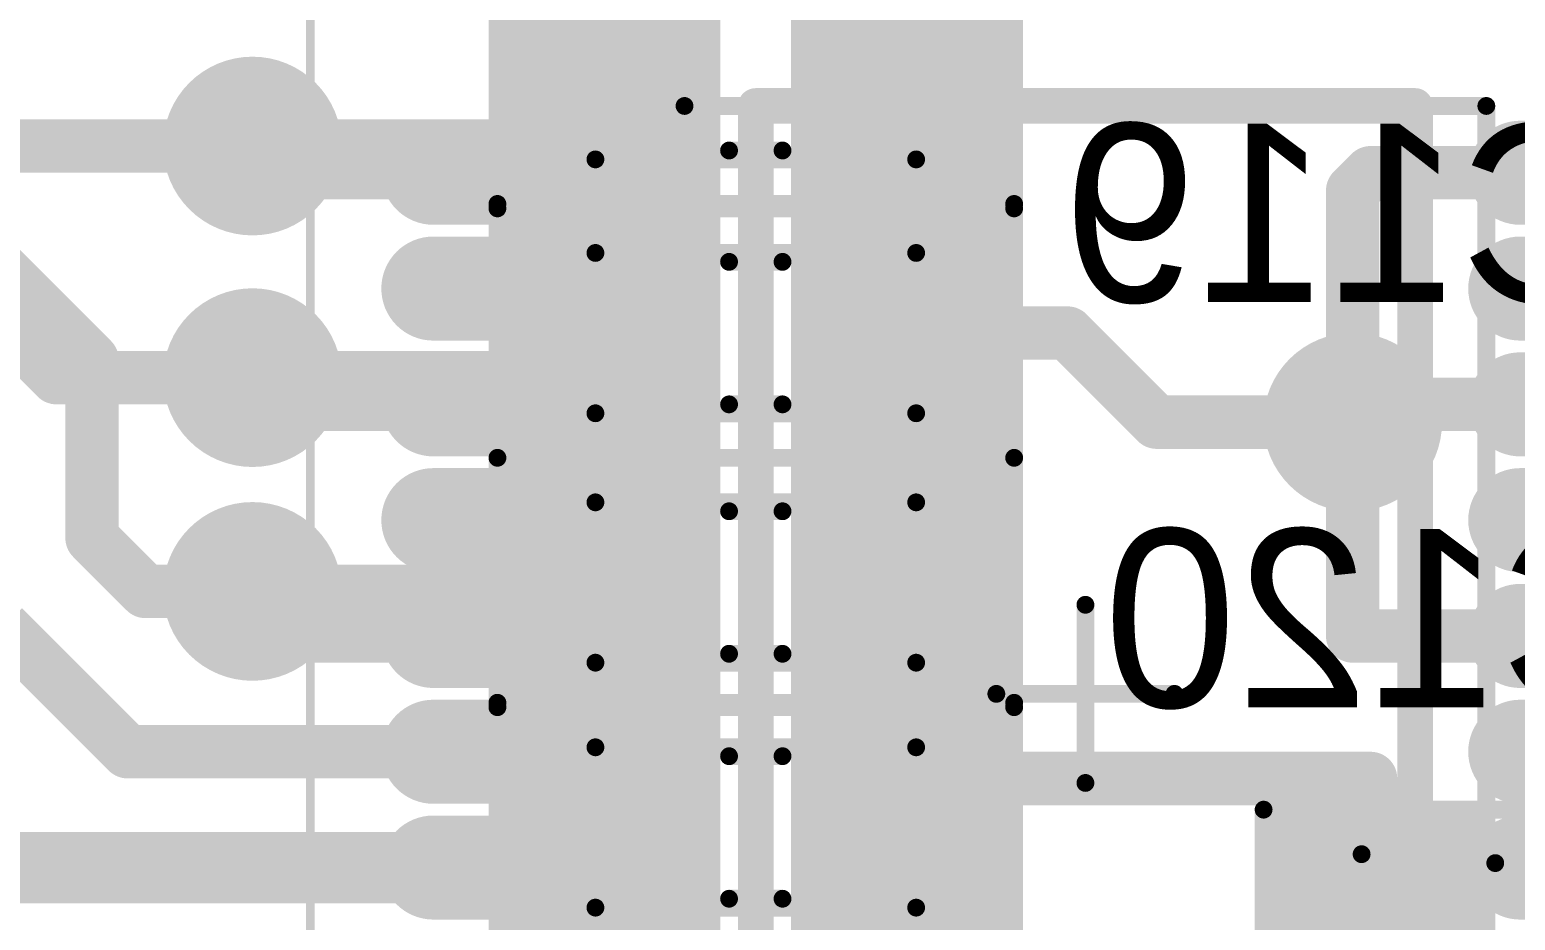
# Model space of a CAD drawing. Header units: millimetres. Extents: x 29 to 180, y 30 to 200.
# Drawn here: x 157.25 to 165.59, y 74.65 to 79.65 of the extents above; entities that cross this region are included whole.
import ezdxf

# ---------------------------------------------------------------- set-up
doc = ezdxf.new("R2010")
doc.units = ezdxf.units.MM
for name, color, linetype in [('BottomLayer', 5, 'Continuous'), ('BottomOverlay', 54, 'Continuous'), ('BottomPaste', 16, 'Continuous'), ('BottomSolder', 6, 'Continuous'), ('Mechanical13', 56, 'Continuous'), ('Mechanical15', 56, 'Continuous'), ('MultiLayer', 9, 'Continuous'), ('TopLayer', 1, 'Continuous'), ('TopOverlay', 2, 'Continuous'), ('TopPaste', 8, 'Continuous'), ('TopSolder', 216, 'Continuous'), ('ViaHoleLayer', 16, 'Continuous')]:
    doc.layers.add(name, color=color, linetype=linetype)

# ---------------------------------------------------------------- blocks, each defined once
blk = doc.blocks.new('SMD_C_0603_B_313')
at = {"layer": 'BottomLayer'}
for points in [[(-1.29999994, 0.5499989), (-1.29999994, -0.5499989), (-0.30000194, 0.5499989), (-0.30000194, -0.5499989)], [(0.2999994, 0.5499989), (0.2999994, -0.5499989), (1.2999974, 0.5499989), (1.2999974, -0.5499989)]]:
    blk.add_solid(points, dxfattribs=at)
at = {"layer": 'BottomOverlay', "const_width": 0.0999998}
for points in [[(-1.44999964, 0.7000011399999999), (-1.44999964, -0.7000011399999999)], [(1.44999964, 0.7000011399999999), (-1.44999964, 0.7000011399999999)], [(1.44999964, 0.7000011399999999), (1.44999964, -0.7000011399999999)], [(0.1499997, 0.40000174), (-0.1499997, 0.40000174)], [(0.1499997, -0.3999992), (-0.1499997, -0.3999992)], [(1.44999964, -0.7000011399999999), (-1.44999964, -0.7000011399999999)]]:
    blk.add_lwpolyline(points, dxfattribs=at)
at = {"layer": 'BottomOverlay', "const_width": 0.0499999}
for points in [[(-1.47499832, 0.7000011399999999, 1), (-1.42500096, 0.7000011399999999, 1)], [(-1.47499832, 0.7000011399999999, 1), (-1.42500096, 0.7000011399999999, 1)], [(1.42500096, 0.7000011399999999, 1), (1.47499832, 0.7000011399999999, 1)], [(1.42500096, 0.7000011399999999, 1), (1.47499832, 0.7000011399999999, 1)], [(-0.17499838, 0.40000174, 1), (-0.12500102, 0.40000174, 1)], [(0.12500102, 0.40000174, 1), (0.17499838, 0.40000174, 1)], [(-0.17499838, -0.3999992, 1), (-0.12500102, -0.3999992, 1)], [(0.12500102, -0.3999992, 1), (0.17499838, -0.3999992, 1)], [(-1.47499832, -0.7000011399999999, 1), (-1.42500096, -0.7000011399999999, 1)], [(-1.47499832, -0.7000011399999999, 1), (-1.42500096, -0.7000011399999999, 1)], [(1.42500096, -0.7000011399999999, 1), (1.47499832, -0.7000011399999999, 1)], [(1.42500096, -0.7000011399999999, 1), (1.47499832, -0.7000011399999999, 1)]]:
    blk.add_lwpolyline(points, format="xyb", close=True, dxfattribs=at)
at = {"layer": 'BottomPaste'}
for points in [[(-1.29999994, 0.5499989), (-1.29999994, -0.5499989), (-0.30000194, 0.5499989), (-0.30000194, -0.5499989)], [(0.2999994, 0.5499989), (0.2999994, -0.5499989), (1.2999974, 0.5499989), (1.2999974, -0.5499989)]]:
    blk.add_solid(points, dxfattribs=at)
at = {"layer": 'BottomSolder'}
for points in [[(-1.40159994, 0.6515989), (-1.40159994, -0.6515989), (-0.19840194, 0.6515989), (-0.19840194, -0.6515989)], [(0.1983994, 0.6515989), (0.1983994, -0.6515989), (1.4015974, 0.6515989), (1.4015974, -0.6515989)]]:
    blk.add_solid(points, dxfattribs=at)
at = {"layer": 'Mechanical13', "const_width": 0.0999998}
for points in [[(-0.90000074, 0.45000164), (-0.90000074, -0.4499991)], [(0.8999982, 0.45000164), (-0.90000074, 0.45000164)], [(0.8999982, 0.45000164), (0.8999982, -0.4499991)], [(0.8999982, -0.4499991), (-0.90000074, -0.4499991)]]:
    blk.add_lwpolyline(points, dxfattribs=at)
at = {"layer": 'Mechanical13', "const_width": 0.0499999}
for points in [[(-0.9249994199999999, 0.45000164, 1), (-0.8750020599999999, 0.45000164, 1)], [(-0.9249994199999999, 0.45000164, 1), (-0.8750020599999999, 0.45000164, 1)], [(0.8749995199999999, 0.45000164, 1), (0.9249968799999999, 0.45000164, 1)], [(0.8749995199999999, 0.45000164, 1), (0.9249968799999999, 0.45000164, 1)], [(-0.9249994199999999, -0.4499991, 1), (-0.8750020599999999, -0.4499991, 1)], [(-0.9249994199999999, -0.4499991, 1), (-0.8750020599999999, -0.4499991, 1)], [(0.8749995199999999, -0.4499991, 1), (0.9249968799999999, -0.4499991, 1)], [(0.8749995199999999, -0.4499991, 1), (0.9249968799999999, -0.4499991, 1)]]:
    blk.add_lwpolyline(points, format="xyb", close=True, dxfattribs=at)
at = {"layer": 'Mechanical15', "const_width": 0.0499999}
for points in [[(-1.47500086, 0.7000011399999999), (-1.47500086, -0.7000011399999999)], [(1.44999964, 0.7000011399999999), (-1.47500086, 0.7000011399999999)], [(1.44999964, 0.7000011399999999), (1.44999964, -0.7000011399999999)], [(1.44999964, -0.7000011399999999), (-1.47500086, -0.7000011399999999)]]:
    blk.add_lwpolyline(points, dxfattribs=at)
at = {"layer": 'Mechanical15', "const_width": 0.02499868}
for points in [[(-1.4875002, 0.7000011399999999, 1), (-1.46250152, 0.7000011399999999, 1)], [(-1.4875002, 0.7000011399999999, 1), (-1.46250152, 0.7000011399999999, 1)], [(1.4375003, 0.7000011399999999, 1), (1.46249898, 0.7000011399999999, 1)], [(1.4375003, 0.7000011399999999, 1), (1.46249898, 0.7000011399999999, 1)], [(-1.4875002, -0.7000011399999999, 1), (-1.46250152, -0.7000011399999999, 1)], [(-1.4875002, -0.7000011399999999, 1), (-1.46250152, -0.7000011399999999, 1)], [(1.4375003, -0.7000011399999999, 1), (1.46249898, -0.7000011399999999, 1)], [(1.4375003, -0.7000011399999999, 1), (1.46249898, -0.7000011399999999, 1)]]:
    blk.add_lwpolyline(points, format="xyb", close=True, dxfattribs=at)
blk = doc.blocks.new('SMD_C_0603_B_315')
at = {"layer": 'BottomLayer'}
for points in [[(-1.29999994, 0.5499989), (-1.29999994, -0.5499989), (-0.30000194, 0.5499989), (-0.30000194, -0.5499989)], [(0.2999994, 0.5499989), (0.2999994, -0.5499989), (1.2999974, 0.5499989), (1.2999974, -0.5499989)]]:
    blk.add_solid(points, dxfattribs=at)
at = {"layer": 'BottomOverlay', "const_width": 0.0999998}
for points in [[(-1.44999964, -0.7000011399999999), (-1.44999964, 0.7000011399999999)], [(-1.44999964, 0.7000011399999999), (1.44999964, 0.7000011399999999)], [(1.44999964, -0.7000011399999999), (1.44999964, 0.7000011399999999)], [(-0.1499997, 0.40000174), (0.1499997, 0.40000174)], [(-0.1499997, -0.3999992), (0.1499997, -0.3999992)], [(-1.44999964, -0.7000011399999999), (1.44999964, -0.7000011399999999)]]:
    blk.add_lwpolyline(points, dxfattribs=at)
at = {"layer": 'BottomOverlay', "const_width": 0.0499999}
for points in [[(-1.47499832, 0.7000011399999999, 1), (-1.42500096, 0.7000011399999999, 1)], [(-1.47499832, 0.7000011399999999, 1), (-1.42500096, 0.7000011399999999, 1)], [(1.42500096, 0.7000011399999999, 1), (1.47499832, 0.7000011399999999, 1)], [(1.42500096, 0.7000011399999999, 1), (1.47499832, 0.7000011399999999, 1)], [(-0.17499838, 0.40000174, 1), (-0.12500102, 0.40000174, 1)], [(0.12500102, 0.40000174, 1), (0.17499838, 0.40000174, 1)], [(-0.17499838, -0.3999992, 1), (-0.12500102, -0.3999992, 1)], [(0.12500102, -0.3999992, 1), (0.17499838, -0.3999992, 1)], [(-1.47499832, -0.7000011399999999, 1), (-1.42500096, -0.7000011399999999, 1)], [(-1.47499832, -0.7000011399999999, 1), (-1.42500096, -0.7000011399999999, 1)], [(1.42500096, -0.7000011399999999, 1), (1.47499832, -0.7000011399999999, 1)], [(1.42500096, -0.7000011399999999, 1), (1.47499832, -0.7000011399999999, 1)]]:
    blk.add_lwpolyline(points, format="xyb", close=True, dxfattribs=at)
at = {"layer": 'BottomPaste'}
for points in [[(-1.29999994, 0.5499989), (-1.29999994, -0.5499989), (-0.30000194, 0.5499989), (-0.30000194, -0.5499989)], [(0.2999994, 0.5499989), (0.2999994, -0.5499989), (1.2999974, 0.5499989), (1.2999974, -0.5499989)]]:
    blk.add_solid(points, dxfattribs=at)
at = {"layer": 'BottomSolder'}
for points in [[(-1.40159994, 0.6515989), (-1.40159994, -0.6515989), (-0.19840194, 0.6515989), (-0.19840194, -0.6515989)], [(0.1983994, 0.6515989), (0.1983994, -0.6515989), (1.4015974, 0.6515989), (1.4015974, -0.6515989)]]:
    blk.add_solid(points, dxfattribs=at)
at = {"layer": 'Mechanical13', "const_width": 0.0999998}
for points in [[(-0.90000074, -0.4499991), (-0.90000074, 0.45000164)], [(-0.90000074, 0.45000164), (0.8999982, 0.45000164)], [(0.8999982, -0.4499991), (0.8999982, 0.45000164)], [(-0.90000074, -0.4499991), (0.8999982, -0.4499991)]]:
    blk.add_lwpolyline(points, dxfattribs=at)
at = {"layer": 'Mechanical13', "const_width": 0.0499999}
for points in [[(-0.9249994199999999, 0.45000164, 1), (-0.8750020599999999, 0.45000164, 1)], [(-0.9249994199999999, 0.45000164, 1), (-0.8750020599999999, 0.45000164, 1)], [(0.8749995199999999, 0.45000164, 1), (0.9249968799999999, 0.45000164, 1)], [(0.8749995199999999, 0.45000164, 1), (0.9249968799999999, 0.45000164, 1)], [(-0.9249994199999999, -0.4499991, 1), (-0.8750020599999999, -0.4499991, 1)], [(-0.9249994199999999, -0.4499991, 1), (-0.8750020599999999, -0.4499991, 1)], [(0.8749995199999999, -0.4499991, 1), (0.9249968799999999, -0.4499991, 1)], [(0.8749995199999999, -0.4499991, 1), (0.9249968799999999, -0.4499991, 1)]]:
    blk.add_lwpolyline(points, format="xyb", close=True, dxfattribs=at)
at = {"layer": 'Mechanical15', "const_width": 0.0499999}
for points in [[(-1.47500086, -0.7000011399999999), (-1.47500086, 0.7000011399999999)], [(-1.47500086, 0.7000011399999999), (1.44999964, 0.7000011399999999)], [(1.44999964, -0.7000011399999999), (1.44999964, 0.7000011399999999)], [(-1.47500086, -0.7000011399999999), (1.44999964, -0.7000011399999999)]]:
    blk.add_lwpolyline(points, dxfattribs=at)
at = {"layer": 'Mechanical15', "const_width": 0.02499868}
for points in [[(-1.4875002, 0.7000011399999999, 1), (-1.46250152, 0.7000011399999999, 1)], [(-1.4875002, 0.7000011399999999, 1), (-1.46250152, 0.7000011399999999, 1)], [(1.4375003, 0.7000011399999999, 1), (1.46249898, 0.7000011399999999, 1)], [(1.4375003, 0.7000011399999999, 1), (1.46249898, 0.7000011399999999, 1)], [(-1.4875002, -0.7000011399999999, 1), (-1.46250152, -0.7000011399999999, 1)], [(-1.4875002, -0.7000011399999999, 1), (-1.46250152, -0.7000011399999999, 1)], [(1.4375003, -0.7000011399999999, 1), (1.46249898, -0.7000011399999999, 1)], [(1.4375003, -0.7000011399999999, 1), (1.46249898, -0.7000011399999999, 1)]]:
    blk.add_lwpolyline(points, format="xyb", close=True, dxfattribs=at)
blk = doc.blocks.new('SMD_C_0603_B_316')
at = {"layer": 'BottomLayer'}
for points in [[(-1.29999994, 0.5499989), (-1.29999994, -0.5499989), (-0.30000194, 0.5499989), (-0.30000194, -0.5499989)], [(0.2999994, 0.5499989), (0.2999994, -0.5499989), (1.2999974, 0.5499989), (1.2999974, -0.5499989)]]:
    blk.add_solid(points, dxfattribs=at)
at = {"layer": 'BottomOverlay', "const_width": 0.0999998}
for points in [[(-1.44999964, -0.7000011399999999), (-1.44999964, 0.7000011399999999)], [(-1.44999964, 0.7000011399999999), (1.44999964, 0.7000011399999999)], [(1.44999964, -0.7000011399999999), (1.44999964, 0.7000011399999999)], [(-0.1499997, 0.40000174), (0.1499997, 0.40000174)], [(-0.1499997, -0.3999992), (0.1499997, -0.3999992)], [(-1.44999964, -0.7000011399999999), (1.44999964, -0.7000011399999999)]]:
    blk.add_lwpolyline(points, dxfattribs=at)
at = {"layer": 'BottomOverlay', "const_width": 0.0499999}
for points in [[(-1.47499832, 0.7000011399999999, 1), (-1.42500096, 0.7000011399999999, 1)], [(-1.47499832, 0.7000011399999999, 1), (-1.42500096, 0.7000011399999999, 1)], [(1.42500096, 0.7000011399999999, 1), (1.47499832, 0.7000011399999999, 1)], [(1.42500096, 0.7000011399999999, 1), (1.47499832, 0.7000011399999999, 1)], [(-0.17499838, 0.40000174, 1), (-0.12500102, 0.40000174, 1)], [(0.12500102, 0.40000174, 1), (0.17499838, 0.40000174, 1)], [(-0.17499838, -0.3999992, 1), (-0.12500102, -0.3999992, 1)], [(0.12500102, -0.3999992, 1), (0.17499838, -0.3999992, 1)], [(-1.47499832, -0.7000011399999999, 1), (-1.42500096, -0.7000011399999999, 1)], [(-1.47499832, -0.7000011399999999, 1), (-1.42500096, -0.7000011399999999, 1)], [(1.42500096, -0.7000011399999999, 1), (1.47499832, -0.7000011399999999, 1)], [(1.42500096, -0.7000011399999999, 1), (1.47499832, -0.7000011399999999, 1)]]:
    blk.add_lwpolyline(points, format="xyb", close=True, dxfattribs=at)
at = {"layer": 'BottomPaste'}
for points in [[(-1.29999994, 0.5499989), (-1.29999994, -0.5499989), (-0.30000194, 0.5499989), (-0.30000194, -0.5499989)], [(0.2999994, 0.5499989), (0.2999994, -0.5499989), (1.2999974, 0.5499989), (1.2999974, -0.5499989)]]:
    blk.add_solid(points, dxfattribs=at)
at = {"layer": 'BottomSolder'}
for points in [[(-1.40159994, 0.6515989), (-1.40159994, -0.6515989), (-0.19840194, 0.6515989), (-0.19840194, -0.6515989)], [(0.1983994, 0.6515989), (0.1983994, -0.6515989), (1.4015974, 0.6515989), (1.4015974, -0.6515989)]]:
    blk.add_solid(points, dxfattribs=at)
at = {"layer": 'Mechanical13', "const_width": 0.0999998}
for points in [[(-0.90000074, -0.4499991), (-0.90000074, 0.45000164)], [(-0.90000074, 0.45000164), (0.8999982, 0.45000164)], [(0.8999982, -0.4499991), (0.8999982, 0.45000164)], [(-0.90000074, -0.4499991), (0.8999982, -0.4499991)]]:
    blk.add_lwpolyline(points, dxfattribs=at)
at = {"layer": 'Mechanical13', "const_width": 0.0499999}
for points in [[(-0.9249994199999999, 0.45000164, 1), (-0.8750020599999999, 0.45000164, 1)], [(-0.9249994199999999, 0.45000164, 1), (-0.8750020599999999, 0.45000164, 1)], [(0.8749995199999999, 0.45000164, 1), (0.9249968799999999, 0.45000164, 1)], [(0.8749995199999999, 0.45000164, 1), (0.9249968799999999, 0.45000164, 1)], [(-0.9249994199999999, -0.4499991, 1), (-0.8750020599999999, -0.4499991, 1)], [(-0.9249994199999999, -0.4499991, 1), (-0.8750020599999999, -0.4499991, 1)], [(0.8749995199999999, -0.4499991, 1), (0.9249968799999999, -0.4499991, 1)], [(0.8749995199999999, -0.4499991, 1), (0.9249968799999999, -0.4499991, 1)]]:
    blk.add_lwpolyline(points, format="xyb", close=True, dxfattribs=at)
at = {"layer": 'Mechanical15', "const_width": 0.0499999}
for points in [[(-1.47500086, -0.7000011399999999), (-1.47500086, 0.7000011399999999)], [(-1.47500086, 0.7000011399999999), (1.44999964, 0.7000011399999999)], [(1.44999964, -0.7000011399999999), (1.44999964, 0.7000011399999999)], [(-1.47500086, -0.7000011399999999), (1.44999964, -0.7000011399999999)]]:
    blk.add_lwpolyline(points, dxfattribs=at)
at = {"layer": 'Mechanical15', "const_width": 0.02499868}
for points in [[(-1.4875002, 0.7000011399999999, 1), (-1.46250152, 0.7000011399999999, 1)], [(-1.4875002, 0.7000011399999999, 1), (-1.46250152, 0.7000011399999999, 1)], [(1.4375003, 0.7000011399999999, 1), (1.46249898, 0.7000011399999999, 1)], [(1.4375003, 0.7000011399999999, 1), (1.46249898, 0.7000011399999999, 1)], [(-1.4875002, -0.7000011399999999, 1), (-1.46250152, -0.7000011399999999, 1)], [(-1.4875002, -0.7000011399999999, 1), (-1.46250152, -0.7000011399999999, 1)], [(1.4375003, -0.7000011399999999, 1), (1.46249898, -0.7000011399999999, 1)], [(1.4375003, -0.7000011399999999, 1), (1.46249898, -0.7000011399999999, 1)]]:
    blk.add_lwpolyline(points, format="xyb", close=True, dxfattribs=at)
blk = doc.blocks.new('SMD_C_0603_B_317')
at = {"layer": 'BottomLayer'}
for points in [[(-1.29999994, 0.5499989), (-1.29999994, -0.5499989), (-0.30000194, 0.5499989), (-0.30000194, -0.5499989)], [(0.2999994, 0.5499989), (0.2999994, -0.5499989), (1.2999974, 0.5499989), (1.2999974, -0.5499989)]]:
    blk.add_solid(points, dxfattribs=at)
at = {"layer": 'BottomOverlay', "const_width": 0.0999998}
for points in [[(-1.44999964, -0.7000011399999999), (-1.44999964, 0.7000011399999999)], [(-1.44999964, 0.7000011399999999), (1.44999964, 0.7000011399999999)], [(1.44999964, -0.7000011399999999), (1.44999964, 0.7000011399999999)], [(-0.1499997, 0.40000174), (0.1499997, 0.40000174)], [(-0.1499997, -0.3999992), (0.1499997, -0.3999992)], [(-1.44999964, -0.7000011399999999), (1.44999964, -0.7000011399999999)]]:
    blk.add_lwpolyline(points, dxfattribs=at)
at = {"layer": 'BottomOverlay', "const_width": 0.0499999}
for points in [[(-1.47499832, 0.7000011399999999, 1), (-1.42500096, 0.7000011399999999, 1)], [(-1.47499832, 0.7000011399999999, 1), (-1.42500096, 0.7000011399999999, 1)], [(1.42500096, 0.7000011399999999, 1), (1.47499832, 0.7000011399999999, 1)], [(1.42500096, 0.7000011399999999, 1), (1.47499832, 0.7000011399999999, 1)], [(-0.17499838, 0.40000174, 1), (-0.12500102, 0.40000174, 1)], [(0.12500102, 0.40000174, 1), (0.17499838, 0.40000174, 1)], [(-0.17499838, -0.3999992, 1), (-0.12500102, -0.3999992, 1)], [(0.12500102, -0.3999992, 1), (0.17499838, -0.3999992, 1)], [(-1.47499832, -0.7000011399999999, 1), (-1.42500096, -0.7000011399999999, 1)], [(-1.47499832, -0.7000011399999999, 1), (-1.42500096, -0.7000011399999999, 1)], [(1.42500096, -0.7000011399999999, 1), (1.47499832, -0.7000011399999999, 1)], [(1.42500096, -0.7000011399999999, 1), (1.47499832, -0.7000011399999999, 1)]]:
    blk.add_lwpolyline(points, format="xyb", close=True, dxfattribs=at)
at = {"layer": 'BottomPaste'}
for points in [[(-1.29999994, 0.5499989), (-1.29999994, -0.5499989), (-0.30000194, 0.5499989), (-0.30000194, -0.5499989)], [(0.2999994, 0.5499989), (0.2999994, -0.5499989), (1.2999974, 0.5499989), (1.2999974, -0.5499989)]]:
    blk.add_solid(points, dxfattribs=at)
at = {"layer": 'BottomSolder'}
for points in [[(-1.40159994, 0.6515989), (-1.40159994, -0.6515989), (-0.19840194, 0.6515989), (-0.19840194, -0.6515989)], [(0.1983994, 0.6515989), (0.1983994, -0.6515989), (1.4015974, 0.6515989), (1.4015974, -0.6515989)]]:
    blk.add_solid(points, dxfattribs=at)
at = {"layer": 'Mechanical13', "const_width": 0.0999998}
for points in [[(-0.90000074, -0.4499991), (-0.90000074, 0.45000164)], [(-0.90000074, 0.45000164), (0.8999982, 0.45000164)], [(0.8999982, -0.4499991), (0.8999982, 0.45000164)], [(-0.90000074, -0.4499991), (0.8999982, -0.4499991)]]:
    blk.add_lwpolyline(points, dxfattribs=at)
at = {"layer": 'Mechanical13', "const_width": 0.0499999}
for points in [[(-0.9249994199999999, 0.45000164, 1), (-0.8750020599999999, 0.45000164, 1)], [(-0.9249994199999999, 0.45000164, 1), (-0.8750020599999999, 0.45000164, 1)], [(0.8749995199999999, 0.45000164, 1), (0.9249968799999999, 0.45000164, 1)], [(0.8749995199999999, 0.45000164, 1), (0.9249968799999999, 0.45000164, 1)], [(-0.9249994199999999, -0.4499991, 1), (-0.8750020599999999, -0.4499991, 1)], [(-0.9249994199999999, -0.4499991, 1), (-0.8750020599999999, -0.4499991, 1)], [(0.8749995199999999, -0.4499991, 1), (0.9249968799999999, -0.4499991, 1)], [(0.8749995199999999, -0.4499991, 1), (0.9249968799999999, -0.4499991, 1)]]:
    blk.add_lwpolyline(points, format="xyb", close=True, dxfattribs=at)
at = {"layer": 'Mechanical15', "const_width": 0.0499999}
for points in [[(-1.47500086, -0.7000011399999999), (-1.47500086, 0.7000011399999999)], [(-1.47500086, 0.7000011399999999), (1.44999964, 0.7000011399999999)], [(1.44999964, -0.7000011399999999), (1.44999964, 0.7000011399999999)], [(-1.47500086, -0.7000011399999999), (1.44999964, -0.7000011399999999)]]:
    blk.add_lwpolyline(points, dxfattribs=at)
at = {"layer": 'Mechanical15', "const_width": 0.02499868}
for points in [[(-1.4875002, 0.7000011399999999, 1), (-1.46250152, 0.7000011399999999, 1)], [(-1.4875002, 0.7000011399999999, 1), (-1.46250152, 0.7000011399999999, 1)], [(1.4375003, 0.7000011399999999, 1), (1.46249898, 0.7000011399999999, 1)], [(1.4375003, 0.7000011399999999, 1), (1.46249898, 0.7000011399999999, 1)], [(-1.4875002, -0.7000011399999999, 1), (-1.46250152, -0.7000011399999999, 1)], [(-1.4875002, -0.7000011399999999, 1), (-1.46250152, -0.7000011399999999, 1)], [(1.4375003, -0.7000011399999999, 1), (1.46249898, -0.7000011399999999, 1)], [(1.4375003, -0.7000011399999999, 1), (1.46249898, -0.7000011399999999, 1)]]:
    blk.add_lwpolyline(points, format="xyb", close=True, dxfattribs=at)
blk = doc.blocks.new('SMD_C_0603_B_318')
at = {"layer": 'BottomLayer'}
for points in [[(-1.29999994, 0.5499989), (-1.29999994, -0.5499989), (-0.30000194, 0.5499989), (-0.30000194, -0.5499989)], [(0.2999994, 0.5499989), (0.2999994, -0.5499989), (1.2999974, 0.5499989), (1.2999974, -0.5499989)]]:
    blk.add_solid(points, dxfattribs=at)
at = {"layer": 'BottomOverlay', "const_width": 0.0999998}
for points in [[(-1.44999964, -0.7000011399999999), (-1.44999964, 0.7000011399999999)], [(-1.44999964, 0.7000011399999999), (1.44999964, 0.7000011399999999)], [(1.44999964, -0.7000011399999999), (1.44999964, 0.7000011399999999)], [(-0.1499997, 0.40000174), (0.1499997, 0.40000174)], [(-0.1499997, -0.3999992), (0.1499997, -0.3999992)], [(-1.44999964, -0.7000011399999999), (1.44999964, -0.7000011399999999)]]:
    blk.add_lwpolyline(points, dxfattribs=at)
at = {"layer": 'BottomOverlay', "const_width": 0.0499999}
for points in [[(-1.47499832, 0.7000011399999999, 1), (-1.42500096, 0.7000011399999999, 1)], [(-1.47499832, 0.7000011399999999, 1), (-1.42500096, 0.7000011399999999, 1)], [(1.42500096, 0.7000011399999999, 1), (1.47499832, 0.7000011399999999, 1)], [(1.42500096, 0.7000011399999999, 1), (1.47499832, 0.7000011399999999, 1)], [(-0.17499838, 0.40000174, 1), (-0.12500102, 0.40000174, 1)], [(0.12500102, 0.40000174, 1), (0.17499838, 0.40000174, 1)], [(-0.17499838, -0.3999992, 1), (-0.12500102, -0.3999992, 1)], [(0.12500102, -0.3999992, 1), (0.17499838, -0.3999992, 1)], [(-1.47499832, -0.7000011399999999, 1), (-1.42500096, -0.7000011399999999, 1)], [(-1.47499832, -0.7000011399999999, 1), (-1.42500096, -0.7000011399999999, 1)], [(1.42500096, -0.7000011399999999, 1), (1.47499832, -0.7000011399999999, 1)], [(1.42500096, -0.7000011399999999, 1), (1.47499832, -0.7000011399999999, 1)]]:
    blk.add_lwpolyline(points, format="xyb", close=True, dxfattribs=at)
at = {"layer": 'BottomPaste'}
for points in [[(-1.29999994, 0.5499989), (-1.29999994, -0.5499989), (-0.30000194, 0.5499989), (-0.30000194, -0.5499989)], [(0.2999994, 0.5499989), (0.2999994, -0.5499989), (1.2999974, 0.5499989), (1.2999974, -0.5499989)]]:
    blk.add_solid(points, dxfattribs=at)
at = {"layer": 'BottomSolder'}
for points in [[(-1.40159994, 0.6515989), (-1.40159994, -0.6515989), (-0.19840194, 0.6515989), (-0.19840194, -0.6515989)], [(0.1983994, 0.6515989), (0.1983994, -0.6515989), (1.4015974, 0.6515989), (1.4015974, -0.6515989)]]:
    blk.add_solid(points, dxfattribs=at)
at = {"layer": 'Mechanical13', "const_width": 0.0999998}
for points in [[(-0.90000074, -0.4499991), (-0.90000074, 0.45000164)], [(-0.90000074, 0.45000164), (0.8999982, 0.45000164)], [(0.8999982, -0.4499991), (0.8999982, 0.45000164)], [(-0.90000074, -0.4499991), (0.8999982, -0.4499991)]]:
    blk.add_lwpolyline(points, dxfattribs=at)
at = {"layer": 'Mechanical13', "const_width": 0.0499999}
for points in [[(-0.9249994199999999, 0.45000164, 1), (-0.8750020599999999, 0.45000164, 1)], [(-0.9249994199999999, 0.45000164, 1), (-0.8750020599999999, 0.45000164, 1)], [(0.8749995199999999, 0.45000164, 1), (0.9249968799999999, 0.45000164, 1)], [(0.8749995199999999, 0.45000164, 1), (0.9249968799999999, 0.45000164, 1)], [(-0.9249994199999999, -0.4499991, 1), (-0.8750020599999999, -0.4499991, 1)], [(-0.9249994199999999, -0.4499991, 1), (-0.8750020599999999, -0.4499991, 1)], [(0.8749995199999999, -0.4499991, 1), (0.9249968799999999, -0.4499991, 1)], [(0.8749995199999999, -0.4499991, 1), (0.9249968799999999, -0.4499991, 1)]]:
    blk.add_lwpolyline(points, format="xyb", close=True, dxfattribs=at)
at = {"layer": 'Mechanical15', "const_width": 0.0499999}
for points in [[(-1.47500086, -0.7000011399999999), (-1.47500086, 0.7000011399999999)], [(-1.47500086, 0.7000011399999999), (1.44999964, 0.7000011399999999)], [(1.44999964, -0.7000011399999999), (1.44999964, 0.7000011399999999)], [(-1.47500086, -0.7000011399999999), (1.44999964, -0.7000011399999999)]]:
    blk.add_lwpolyline(points, dxfattribs=at)
at = {"layer": 'Mechanical15', "const_width": 0.02499868}
for points in [[(-1.4875002, 0.7000011399999999, 1), (-1.46250152, 0.7000011399999999, 1)], [(-1.4875002, 0.7000011399999999, 1), (-1.46250152, 0.7000011399999999, 1)], [(1.4375003, 0.7000011399999999, 1), (1.46249898, 0.7000011399999999, 1)], [(1.4375003, 0.7000011399999999, 1), (1.46249898, 0.7000011399999999, 1)], [(-1.4875002, -0.7000011399999999, 1), (-1.46250152, -0.7000011399999999, 1)], [(-1.4875002, -0.7000011399999999, 1), (-1.46250152, -0.7000011399999999, 1)], [(1.4375003, -0.7000011399999999, 1), (1.46249898, -0.7000011399999999, 1)], [(1.4375003, -0.7000011399999999, 1), (1.46249898, -0.7000011399999999, 1)]]:
    blk.add_lwpolyline(points, format="xyb", close=True, dxfattribs=at)
blk = doc.blocks.new('TSSOP20_392')
at = {"layer": 'Mechanical13', "const_width": 0.0999998}
for points in [[(-2.24999804, 3.30000102), (-2.24999804, -3.29999848)], [(2.25000058, 3.30000102), (2.25000058, -3.29999848)], [(2.25000058, -3.29999848), (-2.24999804, -3.29999848)]]:
    blk.add_lwpolyline(points, dxfattribs=at)
at = {"layer": 'Mechanical13', "const_width": 0.0499999}
for points in [[(-2.27499672, -3.29999848, 1), (-2.22499936, -3.29999848, 1)], [(-2.27499672, -3.29999848, 1), (-2.22499936, -3.29999848, 1)], [(2.2250019, -3.29999848, 1), (2.27499926, -3.29999848, 1)], [(2.2250019, -3.29999848, 1), (2.27499926, -3.29999848, 1)]]:
    blk.add_lwpolyline(points, format="xyb", close=True, dxfattribs=at)
at = {"layer": 'Mechanical15'}
for points, const_width in [([(4.35000146, 3.80000002), (4.35000146, -3.80000002)], 0.0499999), ([(0, 0.50000154), (0, -0.499999)], 0.0999998), ([(0.50000154, 0), (-0.499999, 0)], 0.0999998)]:
    blk.add_lwpolyline(points, dxfattribs=dict(at, const_width=const_width))
at = {"layer": 'Mechanical15', "const_width": 0.0499999}
for points in [[(-0.02499868, 0.50000154, 1), (0.02499868, 0.50000154, 1)], [(-0.52499768, 0, 1), (-0.47500032, 0, 1)], [(0.47500286, 0, 1), (0.52500022, 0, 1)], [(-0.02499868, -0.499999, 1), (0.02499868, -0.499999, 1)]]:
    blk.add_lwpolyline(points, format="xyb", close=True, dxfattribs=at)
at = {"layer": 'TopLayer', "const_width": 0.381}
for points in [[(-3.65959898, 0.9749993199999999), (-2.44039898, 0.9749993199999999)], [(2.44040152, 0.9749993199999999), (3.65960152, 0.9749993199999999)], [(-3.65959898, 0.32500062), (-2.44039898, 0.32500062)], [(2.44040152, 0.32500062), (3.65960152, 0.32500062)], [(-3.65959898, -0.32500062), (-2.44039898, -0.32500062)], [(2.44040152, -0.32500062), (3.65960152, -0.32500062)], [(-3.65959898, -0.9749993199999999), (-2.44039898, -0.9749993199999999)], [(2.44040152, -0.9749993199999999), (3.65960152, -0.9749993199999999)], [(-3.65959898, -1.62500056), (-2.44039898, -1.62500056)], [(2.44040152, -1.62500056), (3.65960152, -1.62500056)], [(-3.65959898, -2.27499926), (-2.44039898, -2.27499926)], [(2.44040152, -2.27499926), (3.65960152, -2.27499926)], [(-3.65959898, -2.9250005), (-2.44039898, -2.9250005)], [(2.44040152, -2.9250005), (3.65960152, -2.9250005)]]:
    blk.add_lwpolyline(points, dxfattribs=at)
at = {"layer": 'TopLayer', "const_width": 0.1905}
for points in [[(-2.53564898, 0.9749993199999999, 1), (-2.34514898, 0.9749993199999999, 1)], [(2.34515152, 0.9749993199999999, 1), (2.53565152, 0.9749993199999999, 1)], [(3.56435152, 0.9749993199999999, 1), (3.75485152, 0.9749993199999999, 1)], [(-2.53564898, 0.32500062, 1), (-2.34514898, 0.32500062, 1)], [(2.34515152, 0.32500062, 1), (2.53565152, 0.32500062, 1)], [(3.56435152, 0.32500062, 1), (3.75485152, 0.32500062, 1)], [(-2.53564898, -0.32500062, 1), (-2.34514898, -0.32500062, 1)], [(2.34515152, -0.32500062, 1), (2.53565152, -0.32500062, 1)], [(3.56435152, -0.32500062, 1), (3.75485152, -0.32500062, 1)], [(-2.53564898, -0.9749993199999999, 1), (-2.34514898, -0.9749993199999999, 1)], [(2.34515152, -0.9749993199999999, 1), (2.53565152, -0.9749993199999999, 1)], [(3.56435152, -0.9749993199999999, 1), (3.75485152, -0.9749993199999999, 1)], [(-2.53564898, -1.62500056, 1), (-2.34514898, -1.62500056, 1)], [(2.34515152, -1.62500056, 1), (2.53565152, -1.62500056, 1)], [(3.56435152, -1.62500056, 1), (3.75485152, -1.62500056, 1)], [(-2.53564898, -2.27499926, 1), (-2.34514898, -2.27499926, 1)], [(2.34515152, -2.27499926, 1), (2.53565152, -2.27499926, 1)], [(3.56435152, -2.27499926, 1), (3.75485152, -2.27499926, 1)], [(-2.53564898, -2.9250005, 1), (-2.34514898, -2.9250005, 1)], [(2.34515152, -2.9250005, 1), (2.53565152, -2.9250005, 1)], [(3.56435152, -2.9250005, 1), (3.75485152, -2.9250005, 1)]]:
    blk.add_lwpolyline(points, format="xyb", close=True, dxfattribs=at)
at = {"layer": 'TopOverlay', "const_width": 0.1999996}
for points in [[(-1.84999884, 3.30000102), (-1.84999884, -3.29999848)], [(1.85000138, 3.30000102), (1.85000138, -3.29999848)], [(1.85000138, -3.29999848), (-1.84999884, -3.29999848)]]:
    blk.add_lwpolyline(points, dxfattribs=at)
at = {"layer": 'TopOverlay', "const_width": 0.0999998}
for points in [[(-1.89999874, -3.29999848, 1), (-1.79999894, -3.29999848, 1)], [(-1.89999874, -3.29999848, 1), (-1.79999894, -3.29999848, 1)], [(1.80000148, -3.29999848, 1), (1.90000128, -3.29999848, 1)], [(1.80000148, -3.29999848, 1), (1.90000128, -3.29999848, 1)]]:
    blk.add_lwpolyline(points, format="xyb", close=True, dxfattribs=at)
at = {"layer": 'TopPaste', "const_width": 0.381}
for points in [[(-3.65959898, 0.9749993199999999), (-2.44039898, 0.9749993199999999)], [(2.44040152, 0.9749993199999999), (3.65960152, 0.9749993199999999)], [(-3.65959898, 0.32500062), (-2.44039898, 0.32500062)], [(2.44040152, 0.32500062), (3.65960152, 0.32500062)], [(-3.65959898, -0.32500062), (-2.44039898, -0.32500062)], [(2.44040152, -0.32500062), (3.65960152, -0.32500062)], [(-3.65959898, -0.9749993199999999), (-2.44039898, -0.9749993199999999)], [(2.44040152, -0.9749993199999999), (3.65960152, -0.9749993199999999)], [(-3.65959898, -1.62500056), (-2.44039898, -1.62500056)], [(2.44040152, -1.62500056), (3.65960152, -1.62500056)], [(-3.65959898, -2.27499926), (-2.44039898, -2.27499926)], [(2.44040152, -2.27499926), (3.65960152, -2.27499926)], [(-3.65959898, -2.9250005), (-2.44039898, -2.9250005)], [(2.44040152, -2.9250005), (3.65960152, -2.9250005)]]:
    blk.add_lwpolyline(points, dxfattribs=at)
at = {"layer": 'TopPaste', "const_width": 0.1905}
for points in [[(-2.53564898, 0.9749993199999999, 1), (-2.34514898, 0.9749993199999999, 1)], [(2.34515152, 0.9749993199999999, 1), (2.53565152, 0.9749993199999999, 1)], [(3.56435152, 0.9749993199999999, 1), (3.75485152, 0.9749993199999999, 1)], [(-2.53564898, 0.32500062, 1), (-2.34514898, 0.32500062, 1)], [(2.34515152, 0.32500062, 1), (2.53565152, 0.32500062, 1)], [(3.56435152, 0.32500062, 1), (3.75485152, 0.32500062, 1)], [(-2.53564898, -0.32500062, 1), (-2.34514898, -0.32500062, 1)], [(2.34515152, -0.32500062, 1), (2.53565152, -0.32500062, 1)], [(3.56435152, -0.32500062, 1), (3.75485152, -0.32500062, 1)], [(-2.53564898, -0.9749993199999999, 1), (-2.34514898, -0.9749993199999999, 1)], [(2.34515152, -0.9749993199999999, 1), (2.53565152, -0.9749993199999999, 1)], [(3.56435152, -0.9749993199999999, 1), (3.75485152, -0.9749993199999999, 1)], [(-2.53564898, -1.62500056, 1), (-2.34514898, -1.62500056, 1)], [(2.34515152, -1.62500056, 1), (2.53565152, -1.62500056, 1)], [(3.56435152, -1.62500056, 1), (3.75485152, -1.62500056, 1)], [(-2.53564898, -2.27499926, 1), (-2.34514898, -2.27499926, 1)], [(2.34515152, -2.27499926, 1), (2.53565152, -2.27499926, 1)], [(3.56435152, -2.27499926, 1), (3.75485152, -2.27499926, 1)], [(-2.53564898, -2.9250005, 1), (-2.34514898, -2.9250005, 1)], [(2.34515152, -2.9250005, 1), (2.53565152, -2.9250005, 1)], [(3.56435152, -2.9250005, 1), (3.75485152, -2.9250005, 1)]]:
    blk.add_lwpolyline(points, format="xyb", close=True, dxfattribs=at)
at = {"layer": 'TopSolder', "const_width": 0.5841999999999999}
for points in [[(-3.65959898, 0.9749993199999999), (-2.44039898, 0.9749993199999999)], [(2.44040152, 0.9749993199999999), (3.65960152, 0.9749993199999999)], [(-3.65959898, 0.32500062), (-2.44039898, 0.32500062)], [(2.44040152, 0.32500062), (3.65960152, 0.32500062)], [(-3.65959898, -0.32500062), (-2.44039898, -0.32500062)], [(2.44040152, -0.32500062), (3.65960152, -0.32500062)], [(-3.65959898, -0.9749993199999999), (-2.44039898, -0.9749993199999999)], [(2.44040152, -0.9749993199999999), (3.65960152, -0.9749993199999999)], [(-3.65959898, -1.62500056), (-2.44039898, -1.62500056)], [(2.44040152, -1.62500056), (3.65960152, -1.62500056)], [(-3.65959898, -2.27499926), (-2.44039898, -2.27499926)], [(2.44040152, -2.27499926), (3.65960152, -2.27499926)], [(-3.65959898, -2.9250005), (-2.44039898, -2.9250005)], [(2.44040152, -2.9250005), (3.65960152, -2.9250005)]]:
    blk.add_lwpolyline(points, dxfattribs=at)
at = {"layer": 'TopSolder', "const_width": 0.2921}
for points in [[(-2.58644898, 0.9749993199999999, 1), (-2.29434898, 0.9749993199999999, 1)], [(2.29435152, 0.9749993199999999, 1), (2.58645152, 0.9749993199999999, 1)], [(3.51355152, 0.9749993199999999, 1), (3.80565152, 0.9749993199999999, 1)], [(-2.58644898, 0.32500062, 1), (-2.29434898, 0.32500062, 1)], [(2.29435152, 0.32500062, 1), (2.58645152, 0.32500062, 1)], [(3.51355152, 0.32500062, 1), (3.80565152, 0.32500062, 1)], [(-2.58644898, -0.32500062, 1), (-2.29434898, -0.32500062, 1)], [(2.29435152, -0.32500062, 1), (2.58645152, -0.32500062, 1)], [(3.51355152, -0.32500062, 1), (3.80565152, -0.32500062, 1)], [(-2.58644898, -0.9749993199999999, 1), (-2.29434898, -0.9749993199999999, 1)], [(2.29435152, -0.9749993199999999, 1), (2.58645152, -0.9749993199999999, 1)], [(3.51355152, -0.9749993199999999, 1), (3.80565152, -0.9749993199999999, 1)], [(-2.58644898, -1.62500056, 1), (-2.29434898, -1.62500056, 1)], [(2.29435152, -1.62500056, 1), (2.58645152, -1.62500056, 1)], [(3.51355152, -1.62500056, 1), (3.80565152, -1.62500056, 1)], [(-2.58644898, -2.27499926, 1), (-2.29434898, -2.27499926, 1)], [(2.29435152, -2.27499926, 1), (2.58645152, -2.27499926, 1)], [(3.51355152, -2.27499926, 1), (3.80565152, -2.27499926, 1)], [(-2.58644898, -2.9250005, 1), (-2.29434898, -2.9250005, 1)], [(2.29435152, -2.9250005, 1), (2.58645152, -2.9250005, 1)], [(3.51355152, -2.9250005, 1), (3.80565152, -2.9250005, 1)]]:
    blk.add_lwpolyline(points, format="xyb", close=True, dxfattribs=at)

msp = doc.modelspace()

# ---------------------------------------------------------------- linework, layer by layer
at = {"layer": 'BottomLayer', "const_width": 0.2999994}
for points in [[(155.70000102, 79.40000122), (157.40000016, 77.70000207999999)], [(160.14998958, 79.00000202), (160.52499518, 79.37500761999999)], [(162.0749997, 79.35000131999999), (162.12499452, 79.3000065)], [(162.12499452, 77.95000157999999), (162.12499452, 79.3000065)], [(157.10000076, 79.00000202), (158.5000005, 79.00000202)], [(158.5000005, 79.00000202), (160.14998958, 79.00000202)], [(160.27499568, 77.70000207999999), (160.52499518, 77.95000157999999)], [(162.0749997, 77.95000157999999), (162.12499452, 77.90000676)], [(162.12499452, 76.55000184), (162.12499452, 77.90000676)], [(162.1749995, 77.95000157999999), (163.07500024, 77.95000157999999)], [(163.07500024, 77.95000157999999), (163.57499924, 77.45000257999999)], [(157.40000016, 77.70000207999999), (158.5000005, 77.70000207999999)], [(158.5000005, 77.70000207999999), (160.27499568, 77.70000207999999)], [(163.57499924, 77.45000257999999), (164.67499958, 77.45000257999999)], [(158.5000005, 76.50000193999999), (160.42500046, 76.50000193999999)], [(160.17500096, 76.25000243999999), (160.42500046, 76.50000193999999)], [(160.42500046, 76.50000193999999), (160.47500036, 76.55000184)], [(160.42500046, 76.50000193999999), (160.47499528, 76.50000193999999)], [(160.47499528, 76.50000193999999), (160.52499518, 76.55000184)], [(162.0749997, 75.22500068), (162.0749997, 76.55000184)], [(162.12499452, 75.17500586), (162.39999016, 75.4500015)], [(162.39999016, 75.4500015), (164.77499938, 75.4500015)], [(164.77499938, 74.5500033), (164.77499938, 75.4500015)], [(162.0749997, 75.22500068), (162.12499452, 75.17500586)], [(162.0749997, 73.65000255999999), (162.0749997, 75.22500068)], [(160.24998938, 74.90000006), (160.52499518, 75.17500586)], [(159.30000144, 74.90000006), (159.40000124, 74.99999986)], [(159.40000124, 74.99999986), (160.14998958, 74.99999986)], [(160.14998958, 74.99999986), (160.24998938, 74.90000006)], [(156.80000136, 74.90000006), (159.30000144, 74.90000006)], [(164.77499938, 74.5500033), (164.82499674, 74.50000594)]]:
    msp.add_lwpolyline(points, dxfattribs=at)
at = {"layer": 'BottomLayer'}
for points, const_width in [([(160.4499966, 79.37500761999999, 1), (160.59999376, 79.37500761999999, 1)], 0.1499997), ([(162.00000112, 79.35000131999999, 1), (162.14999828, 79.35000131999999, 1)], 0.1499997), ([(158.3000009, 79.00000202, 1), (158.7000001, 79.00000202, 1)], 0.3999992), ([(162.04999594, 79.3000065, 1), (162.1999931, 79.3000065, 1)], 0.1499997), ([(162.04999594, 79.3000065, 1), (162.1999931, 79.3000065, 1)], 0.1499997), ([(158.42500192, 79.00000202, 1), (158.57499908, 79.00000202, 1)], 0.1499997), ([(158.42500192, 79.00000202, 1), (158.57499908, 79.00000202, 1)], 0.1499997), ([(160.074991, 79.00000202, 1), (160.22498816, 79.00000202, 1)], 0.1499997), ([(160.074991, 79.00000202, 1), (160.22498816, 79.00000202, 1)], 0.1499997), ([(158.3000009, 77.70000207999999, 1), (158.7000001, 77.70000207999999, 1)], 0.3999992), ([(160.4499966, 77.95000157999999, 1), (160.59999376, 77.95000157999999, 1)], 0.1499997), ([(162.00000112, 77.95000157999999, 1), (162.14999828, 77.95000157999999, 1)], 0.1499997), ([(162.04999594, 77.95000157999999, 1), (162.1999931, 77.95000157999999, 1)], 0.1499997), ([(162.04999594, 77.90000676, 1), (162.1999931, 77.90000676, 1)], 0.1499997), ([(162.04999594, 77.90000676, 1), (162.1999931, 77.90000676, 1)], 0.1499997), ([(162.10000092, 77.95000157999999, 1), (162.24999808, 77.95000157999999, 1)], 0.1499997), ([(163.00000166, 77.95000157999999, 1), (163.14999882, 77.95000157999999, 1)], 0.1499997), ([(163.00000166, 77.95000157999999, 1), (163.14999882, 77.95000157999999, 1)], 0.1499997), ([(157.32500158, 77.70000207999999, 1), (157.47499874, 77.70000207999999, 1)], 0.1499997), ([(157.32500158, 77.70000207999999, 1), (157.47499874, 77.70000207999999, 1)], 0.1499997), ([(158.42500192, 77.70000207999999, 1), (158.57499908, 77.70000207999999, 1)], 0.1499997), ([(158.42500192, 77.70000207999999, 1), (158.57499908, 77.70000207999999, 1)], 0.1499997), ([(160.1999971, 77.70000207999999, 1), (160.34999426, 77.70000207999999, 1)], 0.1499997), ([(160.1999971, 77.70000207999999, 1), (160.34999426, 77.70000207999999, 1)], 0.1499997), ([(164.47499998, 77.45000257999999, 1), (164.87499918, 77.45000257999999, 1)], 0.3999992), ([(163.50000066, 77.45000257999999, 1), (163.64999782, 77.45000257999999, 1)], 0.1499997), ([(163.50000066, 77.45000257999999, 1), (163.64999782, 77.45000257999999, 1)], 0.1499997), ([(164.600001, 77.45000257999999, 1), (164.74999816, 77.45000257999999, 1)], 0.1499997), ([(158.3000009, 76.50000193999999, 1), (158.7000001, 76.50000193999999, 1)], 0.3999992), ([(158.42500192, 76.50000193999999, 1), (158.57499908, 76.50000193999999, 1)], 0.1499997), ([(160.35000188, 76.50000193999999, 1), (160.49999904, 76.50000193999999, 1)], 0.1499997), ([(160.35000188, 76.50000193999999, 1), (160.49999904, 76.50000193999999, 1)], 0.1499997), ([(160.35000188, 76.50000193999999, 1), (160.49999904, 76.50000193999999, 1)], 0.1499997), ([(160.35000188, 76.50000193999999, 1), (160.49999904, 76.50000193999999, 1)], 0.1499997), ([(160.3999967, 76.50000193999999, 1), (160.54999386, 76.50000193999999, 1)], 0.1499997), ([(160.3999967, 76.50000193999999, 1), (160.54999386, 76.50000193999999, 1)], 0.1499997), ([(160.40000178, 76.55000184, 1), (160.54999894, 76.55000184, 1)], 0.1499997), ([(160.4499966, 76.55000184, 1), (160.59999376, 76.55000184, 1)], 0.1499997), ([(162.00000112, 76.55000184, 1), (162.14999828, 76.55000184, 1)], 0.1499997), ([(162.04999594, 76.55000184, 1), (162.1999931, 76.55000184, 1)], 0.1499997), ([(160.10000238, 76.25000243999999, 1), (160.24999954, 76.25000243999999, 1)], 0.1499997), ([(162.32499158, 75.4500015, 1), (162.47498874, 75.4500015, 1)], 0.1499997), ([(162.32499158, 75.4500015, 1), (162.47498874, 75.4500015, 1)], 0.1499997), ([(164.7000008, 75.4500015, 1), (164.84999796, 75.4500015, 1)], 0.1499997), ([(164.7000008, 75.4500015, 1), (164.84999796, 75.4500015, 1)], 0.1499997), ([(162.00000112, 75.22500068, 1), (162.14999828, 75.22500068, 1)], 0.1499997), ([(162.00000112, 75.22500068, 1), (162.14999828, 75.22500068, 1)], 0.1499997), ([(162.00000112, 75.22500068, 1), (162.14999828, 75.22500068, 1)], 0.1499997), ([(160.4499966, 75.17500586, 1), (160.59999376, 75.17500586, 1)], 0.1499997), ([(162.04999594, 75.17500586, 1), (162.1999931, 75.17500586, 1)], 0.1499997), ([(162.04999594, 75.17500586, 1), (162.1999931, 75.17500586, 1)], 0.1499997), ([(159.32500266, 74.99999986, 1), (159.47499982, 74.99999986, 1)], 0.1499997), ([(159.32500266, 74.99999986, 1), (159.47499982, 74.99999986, 1)], 0.1499997), ([(160.074991, 74.99999986, 1), (160.22498816, 74.99999986, 1)], 0.1499997), ([(160.074991, 74.99999986, 1), (160.22498816, 74.99999986, 1)], 0.1499997), ([(159.22500286, 74.90000006, 1), (159.37500002, 74.90000006, 1)], 0.1499997), ([(159.22500286, 74.90000006, 1), (159.37500002, 74.90000006, 1)], 0.1499997), ([(160.1749908, 74.90000006, 1), (160.32498796, 74.90000006, 1)], 0.1499997), ([(160.1749908, 74.90000006, 1), (160.32498796, 74.90000006, 1)], 0.1499997), ([(164.7000008, 74.5500033, 1), (164.84999796, 74.5500033, 1)], 0.1499997), ([(164.7000008, 74.5500033, 1), (164.84999796, 74.5500033, 1)], 0.1499997)]:
    msp.add_lwpolyline(points, format="xyb", close=True, dxfattribs=dict(at, const_width=const_width))
at = {"layer": 'BottomSolder', "const_width": 0.5015992}
for points in [[(158.2492009, 79.00000202, 1), (158.7508001, 79.00000202, 1)], [(158.2492009, 77.70000207999999, 1), (158.7508001, 77.70000207999999, 1)], [(164.42419998, 77.45000257999999, 1), (164.92579918, 77.45000257999999, 1)], [(158.2492009, 76.50000193999999, 1), (158.7508001, 76.50000193999999, 1)]]:
    msp.add_lwpolyline(points, format="xyb", close=True, dxfattribs=at)
at = {"layer": 'MultiLayer', "const_width": 0.3999992}
for points in [[(158.3000009, 79.00000202, 1), (158.7000001, 79.00000202, 1)], [(158.3000009, 77.70000207999999, 1), (158.7000001, 77.70000207999999, 1)], [(164.47499998, 77.45000257999999, 1), (164.87499918, 77.45000257999999, 1)], [(158.3000009, 76.50000193999999, 1), (158.7000001, 76.50000193999999, 1)]]:
    msp.add_lwpolyline(points, format="xyb", close=True, dxfattribs=at)
at = {"layer": 'TopLayer', "const_width": 0.2999994}
for points in [[(156.10000022, 79.30000142), (157.59999976, 77.80000188)], [(158.4000007, 79.00000202), (158.5000005, 79.00000202)], [(158.4000007, 79.00000202), (158.54999786, 78.85000486)], [(158.54999786, 78.85000486), (160.12499598, 78.85000486)], [(164.67499958, 78.74999998), (164.77500192, 78.85000232)], [(164.77500192, 78.85000232), (166.27500146, 78.85000232)], [(164.67499958, 77.45000257999999), (164.67499958, 78.74999998)], [(157.59999976, 76.80000387999999), (157.59999976, 77.80000188)], [(158.5000005, 77.59999974), (158.5000005, 77.70000207999999)], [(158.5000005, 77.59999974), (158.54999532, 77.55000491999999)], [(158.54999532, 77.55000491999999), (160.12499598, 77.55000491999999)], [(164.67499958, 77.45000257999999), (164.77500446, 77.55000745999999)], [(164.77500446, 77.55000745999999), (166.22499648, 77.55000745999999)], [(164.67499958, 76.25001259999999), (164.67499958, 77.45000257999999)], [(157.59999976, 76.80000387999999), (157.9000017, 76.50000193999999)], [(157.9000017, 76.50000193999999), (158.5000005, 76.50000193999999)], [(158.5000005, 76.50000193999999), (158.74999746, 76.25000498)], [(157.10000076, 76.30000233999999), (157.8000019, 75.6000012)], [(158.74999746, 76.25000498), (160.12499598, 76.25000498)], [(164.67499958, 76.25001259999999), (164.67500466, 76.25000752)], [(164.67500466, 76.25000752), (166.22499648, 76.25000752)], [(157.8000019, 75.6000012), (157.80000444, 75.60000373999999)], [(157.80000444, 75.60000373999999), (160.12499598, 75.60000373999999)], [(156.90000116, 74.99999986), (159.9749912, 74.99999986)], [(159.9749912, 74.99999986), (160.074991, 74.90000006)], [(160.074991, 74.90000006), (160.12499598, 74.95000504)]]:
    msp.add_lwpolyline(points, dxfattribs=at)
at = {"layer": 'TopLayer'}
for points, const_width in [([(158.3000009, 79.00000202, 1), (158.7000001, 79.00000202, 1)], 0.3999992), ([(158.32500212, 79.00000202, 1), (158.47499928, 79.00000202, 1)], 0.1499997), ([(158.32500212, 79.00000202, 1), (158.47499928, 79.00000202, 1)], 0.1499997), ([(158.42500192, 79.00000202, 1), (158.57499908, 79.00000202, 1)], 0.1499997), ([(158.47499928, 78.85000486, 1), (158.62499644, 78.85000486, 1)], 0.1499997), ([(158.47499928, 78.85000486, 1), (158.62499644, 78.85000486, 1)], 0.1499997), ([(160.0499974, 78.85000486, 1), (160.19999456, 78.85000486, 1)], 0.1499997), ([(164.70000334, 78.85000232, 1), (164.8500005, 78.85000232, 1)], 0.1499997), ([(164.70000334, 78.85000232, 1), (164.8500005, 78.85000232, 1)], 0.1499997), ([(164.600001, 78.74999998, 1), (164.74999816, 78.74999998, 1)], 0.1499997), ([(164.600001, 78.74999998, 1), (164.74999816, 78.74999998, 1)], 0.1499997), ([(158.3000009, 77.70000207999999, 1), (158.7000001, 77.70000207999999, 1)], 0.3999992), ([(157.52500118, 77.80000188, 1), (157.67499834, 77.80000188, 1)], 0.1499997), ([(157.52500118, 77.80000188, 1), (157.67499834, 77.80000188, 1)], 0.1499997), ([(158.42500192, 77.70000207999999, 1), (158.57499908, 77.70000207999999, 1)], 0.1499997), ([(164.47499998, 77.45000257999999, 1), (164.87499918, 77.45000257999999, 1)], 0.3999992), ([(158.42500192, 77.59999974, 1), (158.57499908, 77.59999974, 1)], 0.1499997), ([(158.42500192, 77.59999974, 1), (158.57499908, 77.59999974, 1)], 0.1499997), ([(158.47499674, 77.55000491999999, 1), (158.6249939, 77.55000491999999, 1)], 0.1499997), ([(158.47499674, 77.55000491999999, 1), (158.6249939, 77.55000491999999, 1)], 0.1499997), ([(160.0499974, 77.55000491999999, 1), (160.19999456, 77.55000491999999, 1)], 0.1499997), ([(164.70000588, 77.55000745999999, 1), (164.85000304, 77.55000745999999, 1)], 0.1499997), ([(164.70000588, 77.55000745999999, 1), (164.85000304, 77.55000745999999, 1)], 0.1499997), ([(164.600001, 77.45000257999999, 1), (164.74999816, 77.45000257999999, 1)], 0.1499997), ([(164.600001, 77.45000257999999, 1), (164.74999816, 77.45000257999999, 1)], 0.1499997), ([(164.600001, 77.45000257999999, 1), (164.74999816, 77.45000257999999, 1)], 0.1499997), ([(157.52500118, 76.80000387999999, 1), (157.67499834, 76.80000387999999, 1)], 0.1499997), ([(157.52500118, 76.80000387999999, 1), (157.67499834, 76.80000387999999, 1)], 0.1499997), ([(158.3000009, 76.50000193999999, 1), (158.7000001, 76.50000193999999, 1)], 0.3999992), ([(157.82500312, 76.50000193999999, 1), (157.97500028, 76.50000193999999, 1)], 0.1499997), ([(157.82500312, 76.50000193999999, 1), (157.97500028, 76.50000193999999, 1)], 0.1499997), ([(158.42500192, 76.50000193999999, 1), (158.57499908, 76.50000193999999, 1)], 0.1499997), ([(158.42500192, 76.50000193999999, 1), (158.57499908, 76.50000193999999, 1)], 0.1499997), ([(158.67499888, 76.25000498, 1), (158.82499604, 76.25000498, 1)], 0.1499997), ([(158.67499888, 76.25000498, 1), (158.82499604, 76.25000498, 1)], 0.1499997), ([(160.0499974, 76.25000498, 1), (160.19999456, 76.25000498, 1)], 0.1499997), ([(164.600001, 76.25001259999999, 1), (164.74999816, 76.25001259999999, 1)], 0.1499997), ([(164.600001, 76.25001259999999, 1), (164.74999816, 76.25001259999999, 1)], 0.1499997), ([(164.60000608, 76.25000752, 1), (164.75000324, 76.25000752, 1)], 0.1499997), ([(164.60000608, 76.25000752, 1), (164.75000324, 76.25000752, 1)], 0.1499997), ([(157.72500332, 75.6000012, 1), (157.87500048, 75.6000012, 1)], 0.1499997), ([(157.72500332, 75.6000012, 1), (157.87500048, 75.6000012, 1)], 0.1499997), ([(157.72500586, 75.60000373999999, 1), (157.87500302, 75.60000373999999, 1)], 0.1499997), ([(157.72500586, 75.60000373999999, 1), (157.87500302, 75.60000373999999, 1)], 0.1499997), ([(160.0499974, 75.60000373999999, 1), (160.19999456, 75.60000373999999, 1)], 0.1499997), ([(159.89999262, 74.99999986, 1), (160.04998978, 74.99999986, 1)], 0.1499997), ([(159.89999262, 74.99999986, 1), (160.04998978, 74.99999986, 1)], 0.1499997), ([(159.99999242, 74.90000006, 1), (160.14998958, 74.90000006, 1)], 0.1499997), ([(159.99999242, 74.90000006, 1), (160.14998958, 74.90000006, 1)], 0.1499997), ([(160.0499974, 74.95000504, 1), (160.19999456, 74.95000504, 1)], 0.1499997)]:
    msp.add_lwpolyline(points, format="xyb", close=True, dxfattribs=dict(at, const_width=const_width))
at = {"layer": 'TopSolder', "const_width": 0.5015992}
for points in [[(158.2492009, 79.00000202, 1), (158.7508001, 79.00000202, 1)], [(158.2492009, 77.70000207999999, 1), (158.7508001, 77.70000207999999, 1)], [(164.42419998, 77.45000257999999, 1), (164.92579918, 77.45000257999999, 1)], [(158.2492009, 76.50000193999999, 1), (158.7508001, 76.50000193999999, 1)]]:
    msp.add_lwpolyline(points, format="xyb", close=True, dxfattribs=at)
at = {"layer": 'ViaHoleLayer', "const_width": 0.2499995}
for points in [[(158.37500202, 79.00000202, 1), (158.62499898, 79.00000202, 1)], [(158.37500202, 77.70000207999999, 1), (158.62499898, 77.70000207999999, 1)], [(164.5500011, 77.45000257999999, 1), (164.79999806, 77.45000257999999, 1)], [(158.37500202, 76.50000193999999, 1), (158.62499898, 76.50000193999999, 1)]]:
    msp.add_lwpolyline(points, format="xyb", close=True, dxfattribs=at)

# ---------------------------------------------------------------- block references
for name, p, rotation in [('SMD_C_0603_B_315', (161.32499612, 79.37500761999999), 360), ('TSSOP20_392', (163.1749975, 75.92500436), 180), ('SMD_C_0603_B_316', (161.32499612, 77.95000157999999), 360), ('SMD_C_0603_B_317', (161.32499612, 76.55000184), 360), ('SMD_C_0603_B_318', (161.32499612, 75.17500586), 360), ('SMD_C_0603_B_313', (165.62499514, 74.57500705999999), 180)]:
    msp.add_blockref(name, p, dxfattribs=dict(rotation=rotation))

# ---------------------------------------------------------------- texts
at = {"layer": 'BottomOverlay', "text_generation_flag": 2}
for s, p in [('C119', (166.25000024, 78.12499996)), ('C120', (166.47499852, 75.85000323999999))]:
    msp.add_text(s, height=1.00000054, dxfattribs=at).set_placement(p)

doc.saveas('drawing.dxf')
